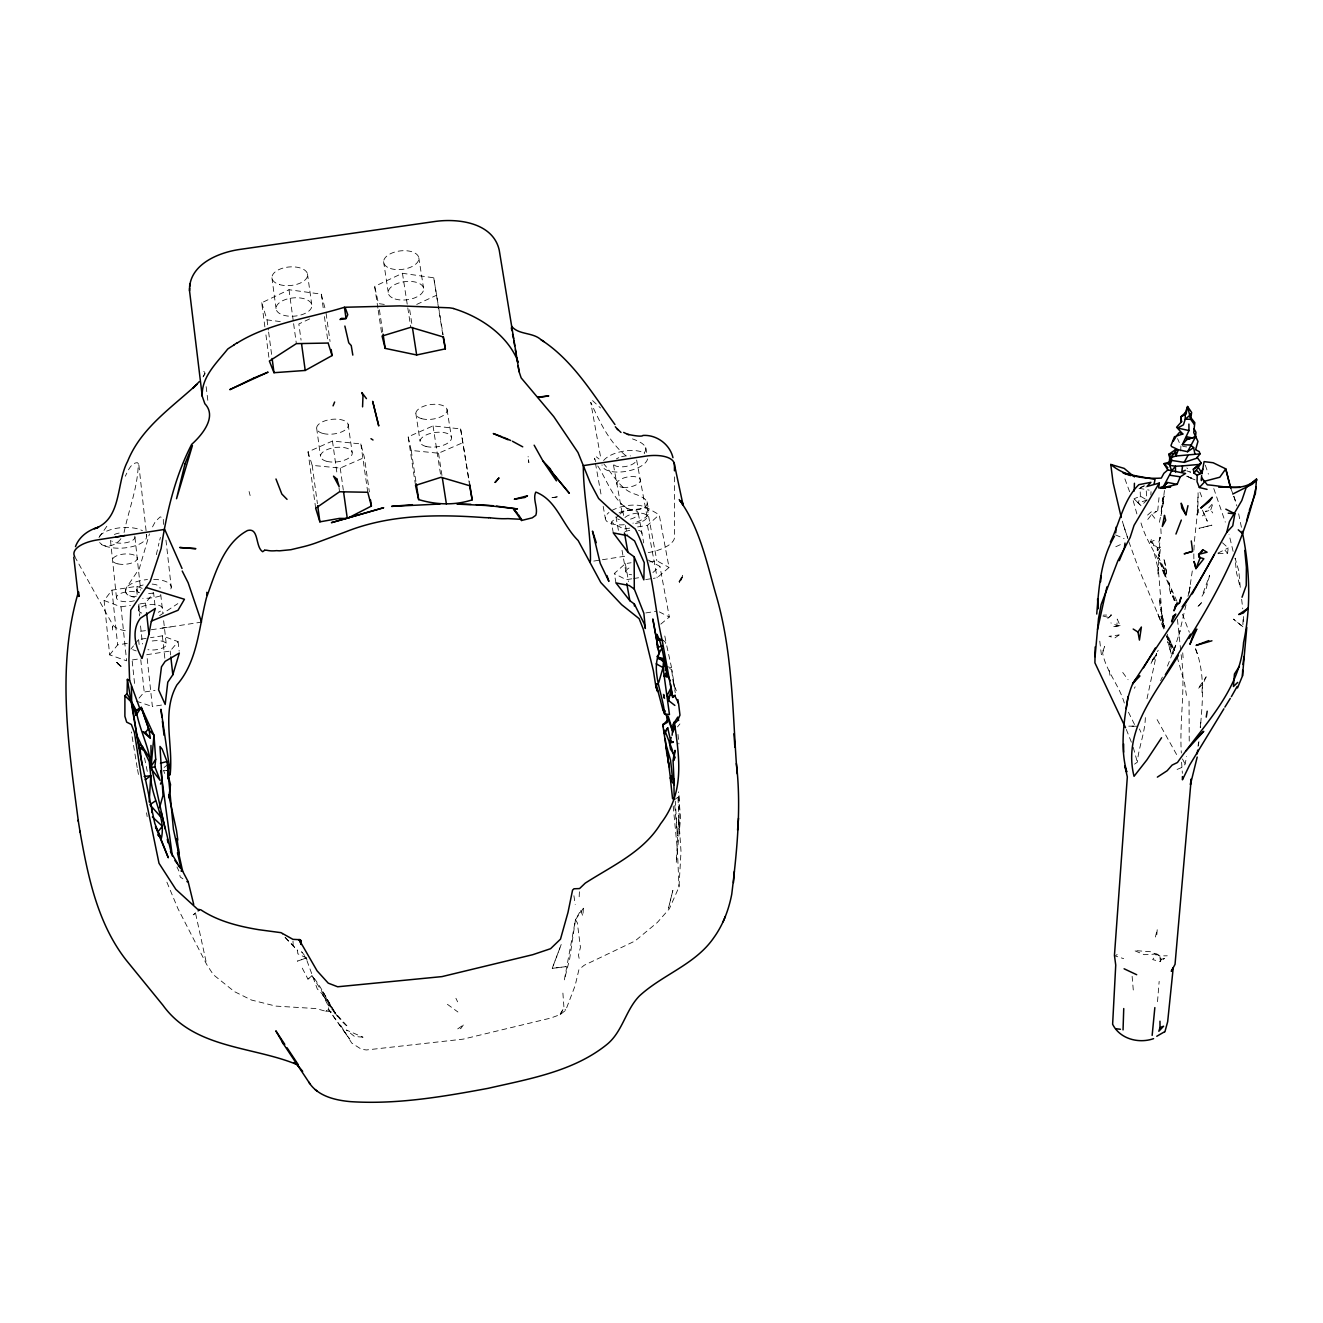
<?xml version="1.0" encoding="UTF-8"?>
<svg xmlns="http://www.w3.org/2000/svg" width="1323" height="1323" viewBox="0 0 1323 1323"><rect width="100%" height="100%" fill="white"/><g stroke="black" fill="none" stroke-linecap="round" stroke-linejoin="round"><path stroke-width="0.75" stroke-dasharray="5 3.75" d="M136.335 596.16C131.887 597.467 124.362 595.416 125.503 589.529M1195.678 649.014C1205.385 674.052 1202.557 701.521 1200.341 727.633M1134.572 764.132L1137.35 762.164C1138.69 746.387 1145.883 731.024 1145.321 714.685M1242.859 626.722L1233.433 619.098L1242.859 626.722L1243.107 616.667M1157.509 1001.693L1159.163 981.368M1161.379 510.116L1162.95 497.531L1163.661 501.037L1160.966 515.705L1161.478 508.346L1163.661 501.037M166.896 882.193L177.96 908.686L206.702 964.484L213.334 974.704L234.452 991.638L251.436 1000.023L275.68 1006.092L316.313 1008.589L325.772 1011.285L328.584 1009.532L349.553 1038.935L328.584 1009.532L328.683 1006.571L322.217 994.003L317.288 988.909L306.655 959.837M340.458 1025.011L351.703 1043.037L361.344 1049.238L366.372 1049.966L463.182 1039.134L550.633 1018.098L560.208 1014.576L565.731 1010.243L575.108 985.718L578.928 969.61L584.154 965.294L634.99 941.017L657.299 922.511L669.355 908.785L678.997 887.005L681.014 851.483L678.749 818.143L676.218 862.894L680.584 818.209L678.401 791.865M1180.695 450.978L1180.893 446.198L1177.553 438.624M1189.228 741.112L1189.046 700.843M1201.995 692.557L1202.409 682.585M579.176 896.779L579.457 890.627M1150.878 495.067L1151.027 491.66M1193.875 558.835C1193.263 535.964 1199.2 513.407 1197.96 490.635M125.47 591.646L126.495 587.544L139.312 568.642L149.466 533.88M1164.438 490.469L1162.719 504.791M583.393 908.206L582.897 916.045L580.681 910.538L583.393 908.206L575.472 919.717L564.342 979.996L569.618 959.158L575.472 919.717L580.681 910.538M1162.685 622.637L1162.967 618.784L1160.023 606.447L1159.56 597.698L1162.685 622.637L1158.171 567.038L1157.89 574.281L1160.073 537.155L1158.518 542.91L1161.164 534.641L1160.767 526.752M1157.708 510.926L1159.014 497.663M1198.043 746.337L1198.44 742.583M1160.552 547.044L1157.195 550.5L1159.295 556.603L1157.36 547.524L1160.552 547.044L1159.858 553.609L1157.195 550.5L1157.36 547.524L1150.597 541.95L1151.291 539.536L1154.582 540.181L1150.597 541.95L1154.218 546.002L1151.291 539.536M1198.489 745.461L1198.903 741.591M163.391 524.404L163.291 517.938L160.199 516.88L155.436 521.427L151.02 529.68M1218.103 553.692L1227.579 553.196L1228.191 547.954L1221.377 541.769M1197.646 510.265L1197.1 514.895L1198.059 493.959M1200.209 727.352L1200.937 721.581M1192.288 570.941L1188.798 594.87M1189.427 590.852L1190.039 586.85L1187.872 596.905M1147.008 698.742L1156.699 653.463L1153.987 659.35L1158.187 650.304M1177.106 769.44L1181.985 767.39L1185.193 764.148L1186.549 756.458M681.08 580.102L682.552 575.604L679.311 582.715M203.577 376.311L204.949 372.888L204.833 375.765M1159.428 522.271L1160.552 516.631M678.914 581.707L682.552 575.604L680.601 580.549M156.329 554.684L158.958 543.191M1186.003 604.809L1178.727 635.95L1180.066 630.79L1173.121 652.95L1175.998 644.599L1166.638 668.148M159.736 540.098L160.397 537.436M204.734 373.962L203.014 376.923M124.064 532.491C128.728 509.686 138.105 486.55 138.237 463.447L137.294 462.653C130.663 462.967 127.967 471.203 125.272 476.23M331.031 1012.277L328.584 1009.532M1156.881 954.032L1144.23 954.677L1134.142 950.509L1150.547 951.733L1159.841 955.884L1161.197 959.39L1160.42 961.689L1152.664 959.588L1156.881 954.032L1159.841 955.884L1167.266 955.801M1210.727 509.901L1213.108 503.087L1205.385 511.786L1210.727 509.901L1212.711 512.927M1153.061 658.904L1150.812 664.03L1154.88 655.629M98.977 537.551L107.097 525.909M1160.602 680.717L1162.388 677.078M682.172 577.704L680.535 580.35M1134.39 688.291L1135.151 686.819M560.208 1014.576L563.978 1007.878L562.821 992.068M680.898 579.639L682.139 577.589M560.307 1013.831L563.978 1007.878L565.731 1010.243M1161.759 620.702L1162.967 618.784L1164.786 628.392M1111.403 614.997L1106.805 619.362L1111.403 614.997L1103.432 615.096M1147.587 515.06L1151.175 511.902L1156.699 511.488L1151.754 514.349L1146.495 521.08M104.104 600.493L120.972 606.86L126.628 660.822L109.677 654.868L104.104 600.493L111.959 590.157L136.914 586.304L142.487 588.487M644.103 453.045C650.354 445.537 637.967 440.873 632.493 438.905M139.858 603.933L145.513 603.056L153.617 592.836L155.122 606.463M109.677 654.868L117.631 644.88L127.339 643.375M677.508 726.922L679.906 723.913M130.927 649.031L133.491 645.872M134.764 644.284L138.601 639.538L148.507 638M161.538 705.06L152.377 706.515L146.787 654.703L170.171 651.048L178.076 641.655L162.365 635.834L150.491 637.686M139.031 698.147L144.224 692.045L154.989 690.341M307.945 979.103L312.046 975.696C325.772 991.688 331.279 1013.6 348.015 1026.995L327.906 1004.819L330.386 1005.794L337.58 1016.742L312.046 975.696L307.945 979.103L301.28 966.22M120.922 538.676C116.523 545.39 104.715 549.541 99.076 542.248M1145.305 499.102L1140.376 496.158L1134.009 498.788L1141.088 505.833L1146.942 500.077L1145.966 487.013M613.277 532.871L611.358 522.155L618.585 515.441M620.024 514.101L622.918 511.406L647.03 507.685L659.201 514.763L669.041 567.451L657.151 577.771L653.347 578.366M637.587 526.918L647.476 525.38L659.201 514.763M615.972 582.93L614.302 573.521L625.332 563.648L631.088 562.755M652.934 572.495L659.929 566.393L648.336 560.059M660.805 624.125L669.322 617.031L659.929 566.393M1117.174 954.445L1115.289 956L1123.657 958.646M195.622 912.853L193.208 914.838L196.267 912.837M164.102 767.472L168.55 763.95M1217.97 553.097L1228.191 547.954M1202.359 515.904L1204.426 514.432L1202.127 509.471L1207.271 521.212L1204.426 514.432M674.862 799.423L677.707 797.405M325.772 1011.285L326.682 1010.673M159.603 615.642L177.811 603.635M1144.378 485.855L1140.079 487.972L1140.376 496.158L1138.293 502.988L1141.088 505.833M264.881 326.897L261.722 302.769L289.009 289.72L321.257 294.136L325.293 309.384M377.915 308.242L374.657 286.38L402.457 273.282L433.746 277.797L443.139 334.917M309.632 318.909L298.849 323.97L301.065 340.143M416.695 304.439L436.822 295.112M1115.785 546.746L1121.457 544.15M315.668 508.264L308.027 451.871L332.47 441.022L360.832 443.933L364.404 457.493L369.365 491.908M415.521 485.392L408.179 436.805L433.034 425.907L460.636 428.917L469.351 482.085M308.027 451.871L312.211 465.365L340.243 468.077L364.404 457.493M408.179 436.805L411.221 450.432L438.508 453.227L463.067 442.593M1140.492 487.443L1144.048 485.921M1146.942 500.077L1138.293 502.988L1134.009 498.788M1186.863 476.214L1190.452 478L1193.892 476.958M1161.197 959.39L1164.505 958.414L1160.42 961.689L1159.841 955.884M552.567 497.68L559.001 496.572L551.972 497.646M645.839 612.929L655.728 611.358M162.233 628.061A48.405 18.621 -5.6 0 1 167.062 627.416L201.526 622.124M593.795 561.068L627.764 555.776M649.659 561.895L656.853 560.77L669.041 567.451M631.749 578.829L626.093 579.706L614.302 573.521M633.634 578.531L639.29 577.638M132.416 659.929L142.057 658.407M645.74 579.557L651.445 578.664M120.972 606.86L130.415 605.388M629.665 528.142L623.728 529.051L611.358 522.155M151.351 629.731L170.832 626.904M1120.101 625.597L1112.593 626.755L1120.101 625.597L1117.174 619.032L1116.943 625.481L1110.89 622.918M163.407 770.614L167.591 770.697L163.539 770.482L164.713 773.475M1182.812 446.43L1186.665 446.909M261.722 302.769L267.031 319.868L280.956 321.671M384.282 304.406L378.494 303.612L374.657 286.38M326.301 1010.987L331.197 1011.83M1139.037 488.27L1149.158 490.122M1102.919 616.022L1108.128 617.312M665.833 666.312L671.604 667.817L672.696 679.625L676.285 690.788M120.327 666.147L116.689 662.327L121.055 666.395M136.434 701.207L152.377 706.515M132.68 649.659L136.219 650.916M1186.847 470.856L1190.584 472.294L1186.88 467.912M1190.452 478L1197.745 480.911M1115.471 534.872L1124.12 538.61M1186.896 476.131L1194.123 479.306M597.764 465.961C608.778 482.134 620.222 521.477 645.508 506.825C651.495 499.962 639.538 495.695 634.61 493.992C619.991 489.345 613.492 474.725 603.933 464.108M306.704 958.034L297.873 953.833L297.477 950.344L282.494 934.501M659.367 611.904L669.322 617.031M121.088 666.13L118.111 664.196M625.614 455.476C609.208 442.196 599.418 421.359 590.736 402.324L600.907 458.8M626.837 508.33L627.813 508.942L621.43 503.997M447.406 1004.306L457.907 1011.996M669.603 668.595L671.786 669.603L675.474 692.012M592.572 400.621L600.526 407.98M118.127 664.03L116.689 662.327L120.393 665.535M182.921 878.819L180.259 877.033L179.349 872.998M596.326 456.832L599.071 458.982M665.8 642.515L662.459 639.803L665.502 643.408M285.156 937.544L297.477 950.344M203.759 371.383L204.767 372.309M1224.999 550.302L1227.579 553.196M304.141 954.892L301.594 951.75L308.061 961.308M1151.754 514.349L1156.633 520.716M1122.731 672.448L1128.056 679.724M330.386 1005.794L322.217 994.003L335.199 1013.831M1165.778 575.009L1161.908 569.204L1163.793 567.55L1158.584 557.545L1165.778 575.009L1163.793 567.55L1165.712 576.299L1177.321 602.114M1141.005 522.949C1146.38 541.851 1159.113 557.826 1165.712 576.299L1161.908 569.204L1167.994 582.897L1170.64 593.729L1175.022 600.592L1175.568 606.298M457.609 1001.809L455.922 998.286M575.472 919.717L577.324 922.809L580.45 947.384L578.465 955.156L579.127 958.348M334.157 1011.318L321.274 988.794M1157.112 719.613L1177.09 755.433M1124.318 703.026C1119.241 685.38 1105.945 670.877 1102.621 653.066L1104.688 646.534L1101.364 654.571L1099.694 640.547M74.634 556.421L112.587 624.539A28.13 11.064 -5.1 0 0 127.785 631.088M1182.448 758.955L1185.193 764.148M1128.453 712.187L1134.787 725.054M176.984 867.012L178.903 870.997M1175.022 600.592L1171.268 589.678L1174.576 602.395M1139.417 728.99L1140.922 732.214M1126.286 729.403L1132.736 745.544M1163.76 628.971L1157.608 613.326L1159.593 618.254L1159.444 614.666M1168.937 637.818L1175.634 653.38M1166.01 635.288L1170.177 644.946L1167.266 634.13M1167.415 636.71L1172.112 647.724M1182.431 614.219L1189.327 632.295M1163.512 627.532L1138.127 567.236L1128.254 540.065M1129.61 491.759L1124.103 476.693M1199.911 492.156L1202.921 499.862M595.747 461.694L594.556 458.221L601.386 496.357M671.604 667.817L666.511 644.615M1230.952 488.749L1233.102 494.422M1233.813 496.323L1236.856 505.932M1233.797 496.208L1235.963 501.996M1213.786 488.567L1225.296 522.122M1195.43 648.766L1198.142 656.092M1205.319 465.183L1208.412 474.13M1127.808 538.263L1123.442 524.884L1127.643 538.147M1164.141 626.474L1160.966 616.435L1163.975 626.358M1122.334 521.163L1124.533 528.572M1233.102 551.344L1229.017 534.277M1133.199 500.673L1137.251 515.209M1133.249 747.396L1137.35 762.164M249.071 491.528L250.13 495.563M1154.318 553.444L1157.873 567.865M1177.123 656.853L1184.598 683.23L1186.433 695.385M195.639 913.664L206.702 964.484M663.137 694.84L663.997 698.428M1161.131 611.259L1162.305 616.253M1238.659 513.804L1241.437 527.414M663.187 694.013L664.03 697.932M144.538 757.914L147.316 771.607M664.808 635.983L666.18 642.895M673.076 681.51L675.292 692.789M645.723 447.505L646.798 453.111M647.063 501.781L648.766 510.777M137.179 767.605L131.357 731.95M137.542 769.523L138.981 777.229M647.03 507.685L656.853 560.77M647.096 516.631L636.545 459.577A11.857 5.209 -10.2 0 1 626.589 466.308A11.857 5.209 -10.2 0 1 613.607 464.439M647.476 525.38L657.151 577.771M638.298 513.341L643.722 542.91M622.918 511.406L623.646 515.457M625.481 525.562L627.317 535.666M613.475 465.018L622.753 516.218M625.332 563.648L628.574 581.574M615.972 516.78L619.197 534.674M622.008 550.285L625.878 571.718A11.411 4.548 -10.2 0 0 631.666 574.777M603.189 506.378L605.339 518.418M1109.154 670.414L1110.328 677.293M460.636 428.917L469.682 485.739M433.746 277.797L443.122 336.918M447.058 409.568L451.441 437.367M418.779 257.671L423.575 288.216M146.572 812.802L147.167 816.589M438.508 453.227L441.981 475.569M433.034 425.907L441.006 477.272M409.683 309.797L412.115 325.508M402.457 273.282L410.775 327.294M415.835 413.388L420.086 441.237M383.604 261.656L388.234 292.284M411.221 450.432L415.984 481.903M379.403 309.714L382.744 332.106M378.213 310.227L382.066 336.059M573.917 895.737L575.207 904.502M1177.453 619.429L1180.744 650.85M360.832 443.933L367.761 492.272M348.164 424.385L352.133 452.334M326.086 313.303L330.055 341.483M528.423 459.577L528.853 462.603L528.109 456.501M321.257 294.136L323.275 308.391M324.416 316.561L328.154 343.054M340.243 468.077L343.319 490.122M332.47 441.022L337.282 475.519M338.986 487.691L339.548 491.759M307.449 273.762L311.732 304.488M316.66 428.239L320.497 456.253M289.009 289.72L293.359 321.671M293.623 323.672L296.352 343.633M312.211 465.365L317.421 503.683M271.926 277.797L276.044 308.606M267.031 319.868L268.371 330.022M268.635 332.056L271.86 356.449M265.94 334.934L269.379 361.063M1169.234 582.798L1170.64 593.729M206.156 386.663L207.992 401.812M1241.652 599.302L1242.76 608.828M664.824 698.726L664.361 694.757L664.824 698.891M178.076 641.655L179.151 651.131M165.97 540.131L171.246 587.296M170.171 651.048L170.617 655.001M160.745 594.49L162.779 612.747M163.655 620.735L166.318 644.698M162.365 635.834L165.177 661.351M138.849 464.902L146.704 536.328M145.513 603.056L146.373 610.879M134.963 537.419L140.668 590.157M136.914 586.304L137.774 594.308M138.849 604.297L139.924 614.285M136.616 589.463L137.278 595.598M138.369 605.818L139.461 615.923M140.536 625.944L142.471 643.97M138.601 639.538L139.461 647.625M140.767 659.73L144.224 692.045M132.201 661.07L134.946 687.166M110.487 540.33L116.424 597.252M673.192 806.12L677.393 850.011L678.997 887.005M111.959 590.157L117.631 644.88M677.988 734.43L678.897 743.956M1198.39 509.041L1198.754 512.977M1181.092 654.637C1186.053 687.398 1179.223 720.274 1181.34 753.035M674.747 805.509L677.442 835.938L675.259 801.176M1132.124 976.308L1133.381 991.192M1182.729 652.818L1183.142 658.308M1181.588 762.23L1182.365 773.343M1243.422 616.535L1243.752 622.372M292.995 941.149L293.21 946.524M678.038 797.752L679.179 829.835L679.046 792.924M1161.478 508.346L1161.544 515.176M674.449 476.859L674.482 537.287A27.419 11.196 -10.3 0 1 647.741 552.667M616.386 458.916A11.857 5.209 -10.2 0 1 618.767 457.692M621.578 456.733A11.857 5.209 -10.2 0 1 630.525 455.906M647.559 458.932A23.136 10.171 -10.2 0 1 624.109 471.666A23.136 10.171 -10.2 0 1 601.998 464.853M603.602 460.52A23.136 10.171 -10.2 0 1 623.232 451.226A23.136 10.171 -10.2 0 1 644.665 453.326M153.666 579.358A23.02 9.327 -5 0 1 169.294 591.083M160.364 595.912A23.02 9.327 -5 0 1 142.702 598.327M134.45 597.318A23.02 9.327 -5 0 1 126.429 587.644A23.02 9.327 -5 0 1 147.498 579.557M153.534 592.82A11.791 4.779 -5 0 1 147.581 593.746M139.527 592.721A11.791 4.779 -5 0 1 143.149 584.981M152.162 584.088A11.791 4.779 -5 0 1 160.066 588.371M141.726 613.095A11.824 4.697 -5.2 0 1 142.801 606.347A11.824 4.697 -5.2 0 1 159.455 605.521A11.824 4.697 -5.2 0 1 158.313 612.284M619.081 512.894A11.312 4.746 -10.1 0 1 636.694 511.158A11.312 4.746 -10.1 0 1 630.211 519.211M619.412 519.641A11.312 4.746 -10.1 0 1 617.593 518.93M638.562 530.358A11.345 4.664 -10.1 0 1 641.605 534.459M624.969 531.697A11.345 4.664 -10.1 0 1 630.558 530.192M611.739 510.595A22.078 9.261 -10.1 0 1 645.955 507.519A22.078 9.261 -10.1 0 1 632.94 523.164M624.258 524.702A22.078 9.261 -10.1 0 1 608.927 512.481M134.748 536.063A12.403 5.242 -4.5 0 1 126.694 542.595A12.403 5.242 -4.5 0 1 111.612 540.975M114.373 534.492A12.403 5.242 -4.5 0 1 120.128 532.904M146.241 534.31A24.194 10.237 -4.5 0 1 128.711 547.358A24.194 10.237 -4.5 0 1 99.655 542.496M99.589 536.212A24.194 10.237 -4.5 0 1 119.053 527.91A24.194 10.237 -4.5 0 1 142.504 530.755M145.464 630.641A28.13 11.064 -5.1 0 1 140.056 631.269M134.433 600.758A12.502 5.027 -4.9 0 1 118.243 600.03A12.502 5.027 -4.9 0 1 121.468 593.117A12.502 5.027 -4.9 0 1 138.22 592.638M625.878 571.701A11.411 4.548 -10.2 0 1 631.336 566.856M152.228 640.994A11.89 4.581 -5.4 0 1 166.119 645.293A11.89 4.581 -5.4 0 1 147.928 649.676M624.969 517.508A11.957 4.994 -10.2 0 1 639.125 513.076A11.957 4.994 -10.2 0 1 646.947 517.508A11.957 4.994 -10.2 0 1 635.47 523.461M1157.212 929.722L1156.798 935.047L1155.26 937.511L1157.212 929.722M672.845 890.528L668.462 908.256L672.845 890.528M1209.635 575.273L1205.898 589.76L1201.896 596.392L1209.635 575.273M561.2 944.506L552.22 968.353L565.913 966.633L552.22 968.353L561.2 944.506M1164.124 496.39L1161.594 502.36L1164.124 496.39M1206.113 676.913L1202.905 684.123L1197.828 688.919L1206.113 676.913M463.298 1025.011L460.735 1028.632L457.163 1029.261L463.298 1025.011M1201.4 602.775L1197.117 607.472L1201.4 602.775M1119.06 634.957L1114.892 637.934L1108.955 636.313L1119.06 634.957M306.06 958.084L297.361 961.143L306.06 958.084M1211.818 525.165L1199.018 528.307L1211.818 525.165M1137.036 726.228L1128.519 726.145L1137.036 726.228M362.899 1037.166L354.498 1036.471L346.345 1029.989L362.899 1037.166M1171.93 644.913L1166.919 636.644L1173.137 653.959L1171.93 644.913M1171.285 653.81L1167.729 641.655L1171.285 653.81M1238.741 570.66L1235.103 558.174L1236.426 572.396L1240.329 587.859L1238.741 570.66M1165.662 565.235L1163.777 558.091L1166.82 575.34L1165.662 565.235M112.637 629.996L112.455 626.374L112.637 629.996M421.756 418.696A15.76 7.359 -7.7 0 0 446.959 411.304A15.76 7.359 -7.7 0 0 425.708 405.582A15.76 7.359 -7.7 0 0 421.756 418.696M390.434 268.503A17.728 9.294 -7.1 0 0 418.696 259.854A17.728 9.294 -7.1 0 0 394.568 252.098A17.728 9.294 -7.1 0 0 390.434 268.503M323.11 433.497A15.893 7.376 -6.5 0 0 348.197 426.089A15.893 7.376 -6.5 0 0 326.103 420.466A15.893 7.376 -6.5 0 0 323.11 433.497M279.434 284.561A17.91 9.311 -5.4 0 0 307.548 275.912A17.91 9.311 -5.4 0 0 282.345 268.271A17.91 9.311 -5.4 0 0 279.434 284.561M283.552 315.221A17.993 9.145 -5.5 0 0 311.815 306.605A17.993 9.145 -5.5 0 0 286.529 299.196A17.993 9.145 -5.5 0 0 283.552 315.221M326.963 461.38A15.959 7.243 -6.6 0 0 352.166 454.021A15.959 7.243 -6.6 0 0 330.006 448.58A15.959 7.243 -6.6 0 0 326.963 461.38M395.081 298.981A17.811 9.129 -7.2 0 0 423.476 290.349A17.811 9.129 -7.2 0 0 399.281 282.824A17.811 9.129 -7.2 0 0 395.081 298.981M426.023 446.446A15.826 7.227 -7.8 0 0 451.325 439.071A15.826 7.227 -7.8 0 0 430.025 433.531A15.826 7.227 -7.8 0 0 426.023 446.446M622.885 487.36A11.89 5.127 -10.2 0 0 640.349 480.216A11.89 5.127 -10.2 0 0 622.62 478.397A11.89 5.127 -10.2 0 0 622.885 487.36M118.028 563.912A12.436 5.16 -4.6 0 0 137.261 558.637A12.436 5.16 -4.6 0 0 119.368 554.866A12.436 5.16 -4.6 0 0 118.028 563.912"/><path stroke-width="1.5" d="M127.041 693.632L136.17 710.302L141.247 707.425L153.981 735.191L155.701 759.204L154.907 766.893L150.326 767.621L151.103 766.43C149.383 746.85 139.064 729.089 136.17 710.302L139.94 708.88L129.588 680.353L127.388 679.377L127.041 693.632L124.908 695.766L124.891 716.305L126.677 722.143L131.341 724.458L134.45 732.578L141.528 778.321L159.008 863.274L175.81 889.321L197.574 909.232L200.848 909.827C218.179 921.288 238.587 926.332 258.828 929.705L281.005 932.665L292.929 939.347L300.089 939.694L301.313 941.546L300.42 939.925M667.172 676.863L667.172 675.259L663.716 676.119L666.56 672.316L667.172 676.863L663.716 676.119M1125.526 727.7L1094.915 662.823L1095.179 646.947M308.788 1082.115C317.537 1096.188 335.232 1100.273 350.612 1101.646C396.801 1104.639 442.858 1096.75 488.104 1088.333C529.018 1078.94 573.306 1071.531 606.844 1044.525C622.62 1031.775 625.547 1010.061 639.456 995.905C662.608 974.538 695.319 964.533 713.742 937.775C723.053 924.909 728.775 909.728 731.751 894.199C736.977 850.937 741.475 807.063 736.365 763.536C732.578 707.987 732.132 651.71 716.818 597.665C707.094 564.425 700.016 527.778 679.212 499.581M1123.74 1008.556L1123.045 1029.922M1197.067 457.295L1201.284 463.067L1193.329 469.235L1194.057 473.187L1197.216 475.271L1197.05 481.688L1199.349 487.509L1207.039 489.378M1134.224 491.031L1134.423 483.275M1237.485 687.977L1242.479 675.954L1242.644 670.298M129.588 680.353L128.926 660.028L130.779 610.085L150.21 581.392L161.125 548.499C166.599 512.663 174.917 476.743 191.653 444.379C202.105 435.035 217.369 416.679 204.833 403.713L202.254 396.272L189.536 290.795C188.577 264.666 218.345 252.428 240.042 249.402L434.49 221.553C457.89 218.097 493.066 222.529 499.234 250.163L519.096 371.697L521.146 377.882L553.758 416.613L578.002 452.499L590.19 482.647L598.641 498.523L612.053 510.976L635.255 529.035C653.198 563.118 653.314 603.156 662.112 639.952L672.679 697.419L675.077 695.121M1201.615 475.619L1201.449 480.58L1201.648 477.702L1207.337 484.846C1223.742 486.004 1243.322 492.503 1256.503 479.108L1256.85 480.067L1252.302 484.168L1232.755 494.041M189.536 290.795L189.636 288.083M189.669 286.694L189.751 283.998M1195.711 449.87L1199.2 451.54L1200.027 453.855L1175.915 456.005L1175.535 449.638L1168.788 454.302L1169.73 457.94L1169.052 463.893L1171.748 470.79L1163.529 486.335L1160.684 487.277M362.568 406.856L362.982 395.974L361.857 392.567L366.438 398.62M168.335 778.883L169.079 764.479L160.959 709.293L161.919 717.298M1249.292 510.347L1255.395 493.429L1256.503 479.108L1246.216 487.443L1241.817 500.507L1229.431 521.659L1226.686 532.408L1192.221 593.928M149.201 801.97L150.739 775.758L149.267 761.668L136.782 735.34L127.388 679.377M1246.795 627.466L1242.479 675.954M1191.196 779.148L1175.039 964.335L1171.302 971.347L1173.236 967.659L1167.663 1021.753L1164.901 1031.841M159.537 807.708L163.01 795.454L159.984 746.453L162.167 749.132L167.045 761.519L173.429 829.389L182.64 871.179L188.147 881.664L193.72 904.502M671.224 737.374L669.504 743.03L670.463 749.05L674.052 754.606L673.027 760.427L674.217 784.82M1190.998 413.719L1189.741 416.315L1194.801 422.632L1193.743 432.621L1197.96 441.419L1195.744 449.225M168.236 779.032L168.219 775.609L170.154 774.567C173.412 745.114 161.373 712.055 176.935 684.867C197.855 660.888 198.797 627.135 206.487 597.616C215.037 574.116 223.537 543.191 247.533 530.523C259.225 527.331 255.041 546.862 262.665 551.708L264.732 550.219M150.26 738.052L145.414 732.495L142.867 731.817L150.26 738.052L149.135 730.18L141.247 707.425L136.037 715.214L136.451 709.856M1096.75 614.037C1098.851 587.726 1100.719 559.348 1114.446 536.311M1110.328 542.066C1119.622 523.428 1123.293 499.896 1138.822 484.681L1150.894 482.349L1147.024 486.451L1159.262 483.093L1134.059 525.33L1130.123 537.502L1117.885 560.787L1101.166 604.462L1098.503 618.536L1095.064 656.655M733.471 882.557L734.364 871.311M737.556 830.149L738.499 818.193M179.118 854.261L176.984 838.501M1100.604 581.806L1101.133 575.852M155.701 759.204L151.103 766.43L153.981 735.191L149.135 730.18L141.247 707.425L139.94 708.88M1152.151 1035.396L1154.847 1007.597M78.272 592.026L78.768 596.375L78.487 591.745M78.04 594.424L78.47 592.026M1115.686 532.871L1116.314 526.868M1197.265 753.878L1197.662 750.108M672.101 735.241L673.374 724.028L677.74 717.116L678.633 720.473M1242.992 664.543L1243.901 656.555M667.867 759.352L669.223 766.91L662.806 724.971L667.239 722.441L666.742 714.9M1198.952 464.456L1182.547 465.894L1181.836 471.765L1185.342 470.277M655.679 686.439L657.184 683.693L655.679 686.439L657.994 691.598M1125.013 543.091L1124.368 548.284L1119.291 560.638M1191.08 779.346L1190.419 784.589L1197.199 757.054M671.439 688.655L668.628 700.611L674.862 705.424M168.782 797.653L170.535 784.638L167.657 774.038L169.079 764.479M168.219 775.609L168.302 771.359L168.253 772.963L170.154 774.567M664.113 660.64L657.299 656.324L663.468 661.831L663.038 667.569L669.471 714.569L664.559 713.957C663.055 692.905 648.551 667.619 661.947 648.336M675.11 750.422L673.655 760.493L675.21 757.07M1126.204 708.582L1128.089 696.675C1123.822 721.2 1120.002 747.727 1126.749 771.971L1124.848 766.067L1127.328 776.915L1114.446 955.388L1115.736 965.095L1112.626 1024.25C1119.903 1038.985 1138.706 1043.88 1153.573 1038.654M151.467 621.496L155.337 608.415L140.354 618.288C131.341 630.095 135.078 646.434 142.057 658.407L148.92 634.395L151.318 621.099L178.026 610.267L184.443 599.269L145.943 587.445M1206.229 717.099L1207.204 711.212M1202.839 469.103L1201.367 471.864L1201.962 473.799L1204.095 461.611L1213.141 462.752L1225.76 468.855L1230.225 486.864M1200.027 453.855L1196.654 458.254L1184.184 462.355L1171.665 460.437L1169.73 457.94L1174.94 453.111L1175.535 449.638M1157.36 777.13L1167.167 770.73L1172.112 765.091L1177.47 762.495C1203.434 725.236 1240.164 690.474 1243.554 642.565C1251.393 605.984 1249.739 567.765 1242.181 531.284M1225.826 509.157L1234.855 513.771L1232.755 525.826L1226.686 532.408M157.669 834.863L161.356 838.435C166.235 817.002 150.888 797.141 150.739 775.758L144.124 776.452M674.052 754.606L674.862 750.538M1097.528 629.533L1106.921 586.883M658.97 652.719L652.867 619.214L658.97 652.719L657.713 658.374L663.699 660.425L662.095 658.242L657.713 658.374L657.299 656.324M1185.937 514.796L1181.207 503.187L1181.803 508.015L1185.937 514.796L1187.971 505.651M672.679 697.419L670.529 684.057M1256.155 486.798C1244.513 541.438 1218.318 591.464 1188.98 638.529M1154.086 483.871L1154.913 480.216M1246.63 521.014L1248.846 512.117M671.29 775.84L670.513 778.685L666.23 745.18L670.563 760.212L672.679 779.809L673.837 778.685L674.201 799.423M1188.897 424.071L1188.98 430.554L1182.315 444.693L1190.518 445.024L1193.627 447.587L1187.591 451.722L1178.33 449.721L1171.616 446.579L1170.987 445.471L1174.444 436.739L1182.812 434.01L1176.61 427.246L1181.621 421.607L1180.778 416.861L1185.292 412.776L1187.591 406.508L1191.626 412.429L1190.683 419.292L1194.322 424.451M658.755 682.453L663.038 667.569L656.208 663.848M1179.339 603.255L1181.059 597.301L1179.256 603.139L1175.337 606.265L1173.997 610.846L1177.255 602.858L1175.337 606.265M136.782 735.34L138.601 743.824L142.702 747.247L140.602 747.925L140.139 749.496L141.908 764.959M172.817 674.78L179.349 653.033L165.177 661.351L161.472 666.825L158.578 689.779L165.193 704.481L167.773 682.188L172.817 674.78L170.832 656.985M1127.742 698.147C1130.553 690.209 1131.876 680.485 1139.897 675.921L1132.538 683.925C1160.056 641.225 1190.022 599.699 1214.15 554.817M1160.023 1027.541L1158.832 1031.245L1163.595 1026.218L1160.023 1027.541L1159.973 1021.224M1134.34 476.941L1134.787 475.635L1154.946 479.406M667.42 755.168L667.536 757.467M176.736 842.668L177.762 839.807L176.488 830.414L168.683 794.891M1242.032 597.252L1246.233 585.494L1246.382 567.203L1244.778 550.418M1175.949 534.045L1181.323 520.055M333.065 405.863L334.636 402.027M1167.118 486.814L1170.657 486.798L1161.147 488.121L1177.172 484.35L1180.281 476.809L1185.573 473.452L1167.762 469.946L1163.975 463.662L1169.499 462.091M723.053 921.866L725.368 916.409M1170.276 461.016L1169.052 463.893L1163.975 463.662L1167.829 467.796M160.463 784.076L161.886 780.768M1187.591 451.722L1195.529 436.904L1195.959 432.257L1194.057 428.834M75.477 546.631C79.165 536.576 88.492 529.928 98.564 527.216L94.942 528.538M1143.552 667.768L1155.326 648.055M668.628 700.611L667.288 695.187L671.141 687.53L670.662 694.74L675.21 696.328M140.602 747.925L140.139 749.496L143.066 748.438M670.678 741.029L667.718 727.832L665.486 732.032L672.514 750.505M1201.185 552.799L1202.772 549.822L1207.072 552.22L1198.655 554.37L1198.82 557.231L1203.864 558.736L1195.942 568.609L1194.107 561.564L1195.942 568.609L1200.143 557.826L1198.655 554.37L1202.772 549.822M1184.184 462.355L1187.822 455.658M1194.057 473.187L1201.284 463.067L1193.329 469.235M670 742.17L669.504 743.03L673.209 742.236L671.125 741.376L670 742.17L673.209 742.236M1231.382 696.642L1237.137 686.472M1190.468 634.13L1165.365 674.68M1223.891 708.797L1189.642 765.025L1182.431 779.809L1182.398 776.584M1178.429 655.414C1156.633 692.26 1122.351 729.949 1134.043 776.303L1146.892 759.898L1161.561 737.754M1173.17 441.402L1175.849 437.02M1224.9 707.11L1230.291 698.379M1239.403 666.296L1234.458 674.002L1233.433 686.521L1237.716 682.403M1137.978 632.047L1141.385 627.036L1139.434 640.084L1137.978 632.047L1133.183 629.037M663.914 733.355L667.718 727.832M1182.117 606.877L1187.525 599.253M663.699 666.61L665.386 665.138M157.635 832.184L162.382 826.23L152.41 816.969M145.414 732.495L148.54 728.593M1171.748 470.79L1175.436 466.225L1182.547 465.894M589.81 561.696L590.422 560.969C590.951 529.481 583.294 497.531 583.311 465.63L645.31 456.187A29.238 12.734 -10.4 0 1 674.449 464.77L674.449 470.823M1176.742 435.548L1179.388 432.472L1182.812 434.01M1182.315 444.693L1186.929 439.468L1195.529 436.904L1186.929 439.468L1186.599 436.772L1191.973 437.863M1185.97 750.852L1203.732 731.338L1196.72 738.399M199.343 381.586L192.893 388.284L196.846 384.381C171.527 407.765 140.85 428.139 127.603 461.396C115.928 483.275 122.262 518.897 94.462 528.72M1199.349 487.509L1204.426 482.068M1164.786 485.425L1167.597 482.465L1177.172 484.35M1181.621 421.607L1180.926 422.335L1180.778 416.861L1186.053 414.132L1187.591 406.508L1190.683 419.292L1185.259 419.209L1183.407 424.848L1177.602 428.057L1188.98 430.554M206.967 595.168L206.801 592.324M1163.529 486.335L1167.597 482.465M675.706 721.862L673.374 724.028L673.672 729.717M1167.762 469.946L1163.876 473.336L1161.329 478.083C1143.833 479.191 1124.434 476.164 1110.774 464.456L1113.106 482.763L1121.243 517.458M1169.73 457.94L1175.915 456.005L1178.33 449.721L1175.039 450.465M1190.435 414.81L1185.259 419.209L1185.292 412.776M667.172 720.605L662.806 724.971M145.199 779.776L150.739 775.758M236.916 343.17C269.065 323.01 308.639 318.33 344.427 307.267L399.645 305.878L449.423 307.812A67.837 40.103 16.6 0 1 453.574 308.474M155.519 800.862L149.896 804.715L160.596 816.704M182.475 870.005L181.019 870.997L182.64 871.179M332.056 355.573L328.154 343.054L296.352 343.633L269.379 361.063L273.993 372.706L305.216 370.457L332.056 355.573L331.197 349.537M1156.765 1036.273L1164.405 1031.857M198.037 910.869L199.244 910.207M370.523 499.995L371.399 506.064L348.495 517.822L331.412 522.668L383.653 507.718L348.495 517.822M1197.216 475.271L1201.681 472.956L1198.638 467.846M1208.792 640.613L1196.141 645.376L1211.934 640.795M662.277 645.938L657.333 647.526L656.952 634.379C664.278 648.683 663.418 665.816 670.066 680.667M1192.023 551.41L1184.168 553.841L1192.635 551.443L1191.279 540.942M131.407 686.405L131.705 702.381L138.981 748.338L142.702 747.247M1204.112 481.357L1219.823 477.223L1225.76 468.855L1230.886 488.468M160.463 763.222L167.045 761.519M445.355 348.859L443.122 336.918L410.775 327.294L382.066 336.059L385.191 348.379L416.662 354.977L445.355 348.859L443.453 336.918M660.839 639.059L657.763 639.737L661.004 640.134M1174.94 453.111L1168.788 454.302L1170.144 455.31M182.012 568.477L164.697 529.398L97.538 539.883A30.115 12.585 -4.4 0 0 74.634 556.421M472.179 499.846C454.616 505.568 436.259 504.824 418.663 499.598L415.521 485.392L441.006 477.272L469.682 485.739L472.179 499.846L469.665 484.053M125.023 535.451L120.988 536.162A55.004 23.698 -4.1 0 1 115.829 537.072M371.399 506.064L367.777 492.272L339.548 491.759L315.668 508.264L319.885 521.841L339.383 518.401L346.345 518.434M517.624 513.44L513.589 509.173L521.527 520.485L532.259 517.839L535.815 515.275C538.345 507.767 532.425 499.333 535.749 492.156A17.728 3.175 42.5 0 1 538.593 493.314C557.215 502.244 562.688 525.264 578.151 540.545L600.807 582.533L621.645 604.694L639.125 618.635L643.309 629.252L653.38 670.778L655.844 686.24M538.13 397.495L548.747 395.908L538.064 397.115M412.429 504.675L391.625 506.378L439.964 504.03M521.527 520.485L521.427 519.311L507.867 518.616A57.898 25.617 14.5 0 1 501.764 518.699A59.75 24.509 13.9 0 1 491.031 517.888L490.188 517.839M1239.783 487.41L1218.681 487.178M675.077 696.444L678.517 703.125L679.972 715.098L677.624 720.622L674.548 723.433C679.658 759.567 684.603 792.791 660.624 823.733C643.507 851.88 612.036 865.887 585.262 883.119L579.557 888.576L573.984 888.775L572.561 890.114L567.997 912.407L560.489 939.148L550.566 948.707L532.756 954.693L441.998 976.606L337.663 986.776L328.22 983.138L317.04 970.784L299.064 939.562L300.503 940.206M470.889 504.328L456.997 504.096L488.964 505.634L517.425 508.958L496.588 506.13M1170.061 475.255L1180.281 476.809M186.907 881.614L188.147 881.664M179.663 547.457L195.854 548.681L180.06 547.573M1165.166 488.303L1158.733 487.939L1159.262 483.093M493.148 505.733L476.379 504.691M1228.224 513.159L1234.855 513.771M678.186 703.092L677.872 699.586M1116.364 1028.781L1120.432 1029.277M1134.787 475.635L1123.128 473.022L1130.603 475.635M1110.774 464.456L1124.17 468.392L1132.885 475.718M628.855 434.655C621.363 432.753 641.457 437.946 642.978 435.432C656.605 434.589 669.885 444.33 672.96 457.675M453.557 308.59C480.315 316.693 507.966 335.331 518.219 362.089M671.125 741.376L673.159 742.137M501.814 436.722L493.297 433.547L507.916 439.716M679.642 500.656L682.552 502.955L683.065 505.204L681.345 501.202M503.583 437.384L510.661 440.476M1124.103 968.783L1136.689 974.72M623.695 432.423L626.523 433.812M512.431 441.254L522.734 446.843M614.93 424.518C592.985 394.486 573.223 360.567 541.256 339.912C532.789 331.974 518.715 335.166 511.554 326.202M541.256 339.912L543.985 341.632M370.986 438.674L373.003 439.997M634.164 556.834L627.945 552.303L613.277 532.871L627.317 535.666L634.593 540.942L644.251 562.738L643.838 579.854L634.164 556.834L634.296 589.082L643.854 613.244L645.359 628.491L644.235 623.844L634.362 604.032L629.864 600.708L615.972 582.93L629.285 585.543L634.296 589.082M298.502 1065.958L293.888 1062.518L296.468 1064.337C251.949 1046.146 194.183 1048.676 162.961 1005.265L126.33 960.316C97.439 923.487 87.847 876.091 79.926 831.042M315.221 1089.59L316.991 1091.012M665.386 711.179L662.658 708.913L656.225 684.537M616.981 428.685L620.983 432.439M1238.262 529.812L1242.429 533.549M1196.389 470.293L1200.159 473.717M124.908 695.766L131.705 702.381M287.041 499.35L281.832 494.041L275.978 478.992M178.39 865.821L181.152 868.715L177.431 852.756M543.042 461.132L550.302 468.871L556.421 480.844L543.042 461.132L534.145 445.19M297.84 1065.462L302.686 1071.398M174.901 860.512L181.152 868.715M615.327 426.767L617.94 429.777M151.55 769.225L160.133 780.405L154.907 766.893M681.543 501.682L683.065 505.204L680.948 500.987L682.685 503.22L674.019 462.603M170.435 851.483L177.613 863.621M284.792 1044.36L275.829 1030.832L283.453 1043.93M282.328 1042.259L309.847 1083.669M287.025 1047.733L298.221 1064.635M518.583 514.912L521.427 519.311M667.288 695.187L669.14 698.279M182.227 571.04L188.164 582.798L201.526 622.124M161.356 838.435L155.486 826.643L168.302 857.767L154.774 823.303L138.601 746.9M662.095 658.242L664.559 663.418M672.745 783.001L670.248 777.709L672.58 798.827M299.064 939.562L301.231 944.506L300.089 939.694M664.559 713.957L662.658 708.913L667.685 718.141L672.861 731.95M655.761 685.744L657.299 691.268M345.237 307.763L347.767 314.709L346.047 318.529L339.978 319.521L341.532 318.363L346.047 318.529L344.427 307.267M513.142 336.538L512.547 334.14M596.26 542.711L592.472 531.102L600.262 563.4L608.894 581.409L606.992 575.604M132.267 703.588L136.037 715.214M668.247 716.239L672.927 731.735M663.6 659.185L664.94 663.65M344.873 326.053L348.743 342.806L351.24 345.568L352.811 355.093M161.174 811.925L171.725 854.46M662.773 724.293L663.418 727.071M165.044 828.777L149.416 757.467L142.156 746.189L142.95 750.091M1193.627 447.587L1194.967 454.318M513.026 335.877L513.572 338.638M511.323 327.839L511.852 330.585M167.31 839.179L167.971 842.734M624.439 532.937L627.945 552.303M626.771 583.526L629.864 600.708M160.745 770.565L172.354 856.064M513.919 341.053L514.713 345.832M515.391 349.801L516.069 353.787M516.747 357.772L517.409 361.758M518.087 365.727L519.096 371.697M673.837 722.275L675.11 729.932M663.997 730.031L664.774 734.745M73.774 557.198L78.057 594.259L78.206 592.687C56.426 667.172 68.465 746.04 78.371 821.451M673.225 752.34L674.151 758.096M78.173 820.277L80.108 832.2M442.295 477.603L446.397 504.013M412.412 327.476L416.662 354.977M416.282 483.871L418.663 499.598M383.058 334.14L385.191 348.379M343.6 492.123L347.254 518.169M301.611 344.178L305.216 370.457M317.685 505.7L319.885 521.841M272.125 358.467L273.993 372.706M162.382 721.3L164.052 735.307M666.775 753.349L665.204 738.565M146.588 612.847L148.92 634.395M737.258 773.856L736.365 763.536M138.601 743.824L138.981 748.338M1171.335 456.567L1171.665 460.437L1169.912 465.382L1175.436 466.225L1175.519 472.013M734.645 743.791L734.91 747.197L733.918 733.785M202.254 396.272C201.245 376.923 216.724 362.932 227.738 349.024A64.893 41.774 -19.7 0 1 234.138 344.939M1097.577 598.906L1097.925 608.927L1097.908 599.17L1097.925 605.091M665.221 665.353L665.37 670.778M1123.607 743.906L1123.657 752.142M150.971 745.461L151.103 766.43M634.362 604.032L634.379 605.984M178.473 848.622L178.489 853.996M234.022 344.823A66.167 47.661 -23.3 0 1 236.817 343.037M264.699 550.236A58.328 13.247 -30.4 0 0 266.651 550.219A53.763 20.49 -29.5 0 0 271.48 550.864A55.616 21.284 -31.5 0 0 276.59 550.633A53.631 24.591 -23.3 0 0 279.583 550.815L290.878 549.707L303.364 546.713A56.227 24.74 -20.9 0 0 317.537 542.347L345.898 531.763C389.772 514.3 437.698 514.234 484.102 517.591A56.046 24.624 6.7 0 0 488.534 517.756M490.138 517.706A56.426 25.732 8.1 0 1 488.501 517.657M1164.488 515.474L1162.305 526.488L1165.712 520.237L1164.488 515.474M184.955 463.877L176.538 498.705L192.43 445.504L184.955 463.877M1173.253 616.121L1171.599 621.827L1175.783 614.07L1173.253 616.121M1193.859 633.188L1189.923 644.334L1196.819 629.087L1193.859 633.188M498.837 478.083L495.166 482.382L498.837 478.083M1212.166 497.415L1209.354 501.434L1200.771 508.115L1212.166 497.415M1248.135 608.2L1243.306 613.045L1238.775 614.534L1248.135 608.2M527.414 495.794L524.867 497.465L514.333 499.234L527.414 495.794M254.066 377.931L229.789 389.657L268.089 372.143L254.066 377.931M336.869 479.009L333.528 476.164L339.151 486.599L336.869 479.009M569.337 493.281L548.863 468.474L569.337 493.281M78.768 596.375L78.024 594.126L78.768 596.375M373.781 405.847L372.656 401.349L378.758 425.94L373.781 405.847M512.877 335.612L512.696 334.802L512.911 335.761M151.798 809.808L151.649 808.965L152.079 812.719L151.798 809.808"/></g></svg>
